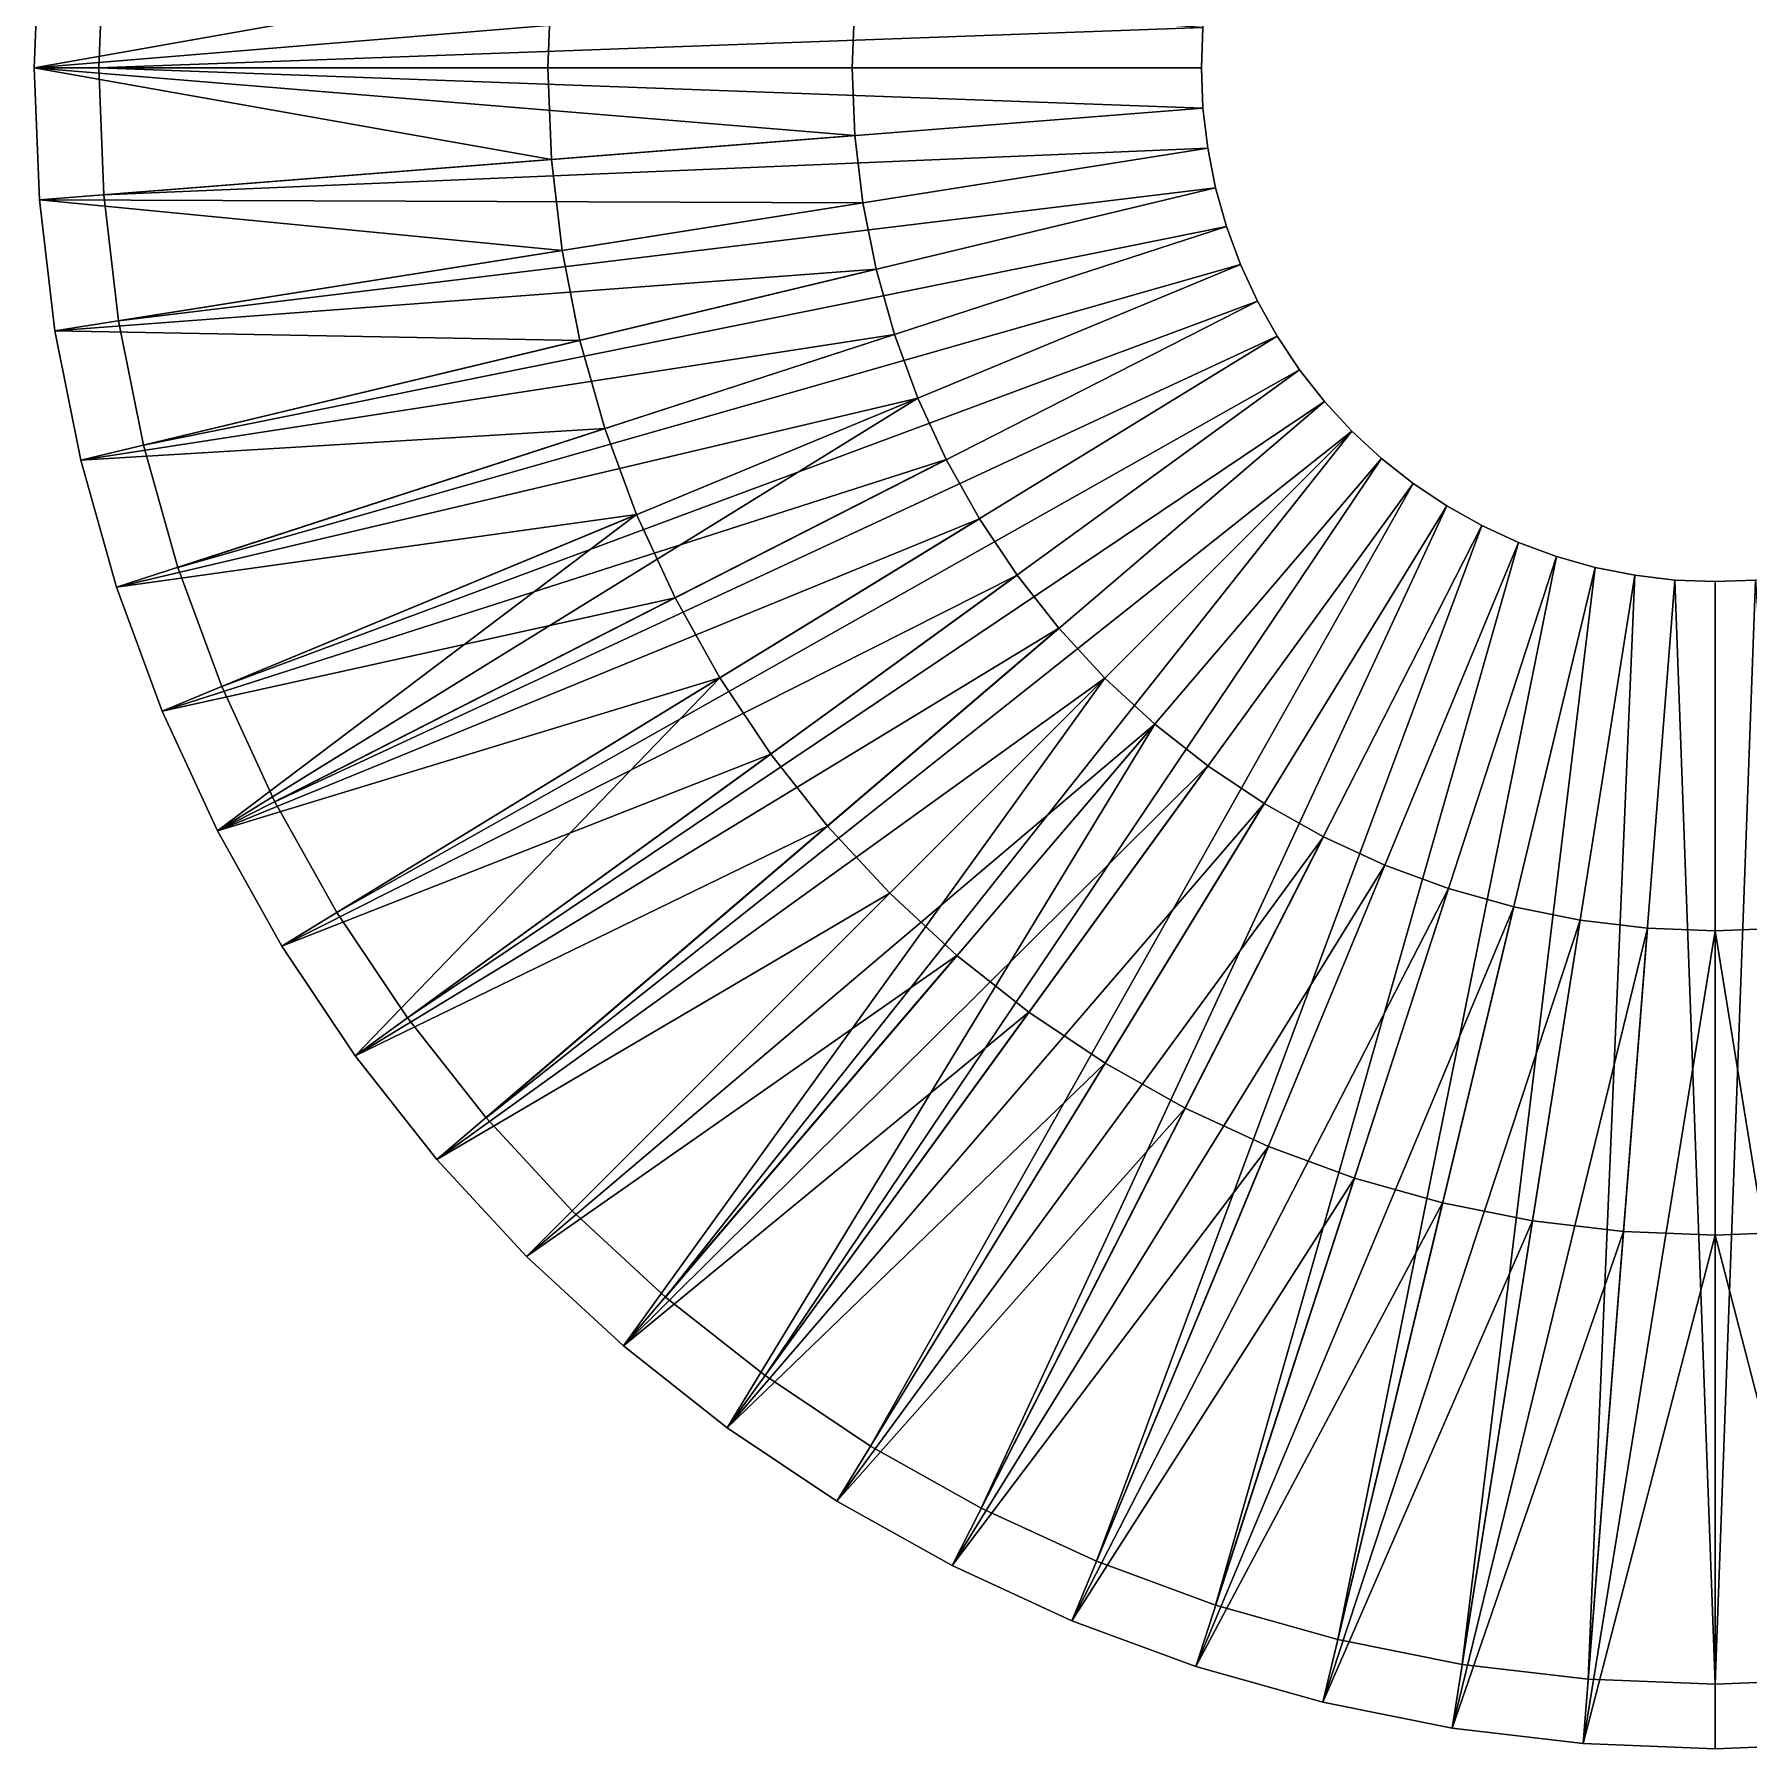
# Model space of a CAD drawing. Header units: inches. Extents: x -104 to 89, y -213 to -22.
# Drawn here: x 16.95 to 53.67, y -213.23 to -176.51 of the extents above; entities that cross this region are included whole.
import ezdxf

# ---------------------------------------------------------------- set-up
doc = ezdxf.new("R2010")
doc.units = ezdxf.units.IN
doc.header["$MEASUREMENT"] = 0
for name, color, linetype in [('TUBE2', 7, 'Continuous'), ('TUBE3', 7, 'Continuous'), ('TUBE4', 7, 'Continuous')]:
    doc.layers.add(name, color=color, linetype=linetype)

msp = doc.modelspace()

# ---------------------------------------------------------------- meshes
at = {"layer": 'TUBE2'}
mesh = msp.add_polyface(dxfattribs=at)
corners = [(18.439, -174.513, 210.235), (18.439, -174.513, 170.235), (18.332, -177.229, 210.235), (18.332, -177.229, 170.235), (18.758, -171.813, 210.235), (18.758, -171.813, 170.235), (19.289, -169.147, 210.235), (19.289, -169.147, 170.235), (20.027, -166.531, 210.235), (20.027, -166.531, 170.235), (20.967, -163.98, 210.235), (20.967, -163.98, 170.235), (41.949, -177.229, 202.235), (41.983, -176.366, 202.235), (42.084, -175.508, 202.235), (42.253, -174.66, 202.235), (42.487, -173.829, 202.235), (42.786, -173.018, 202.235), (43.148, -172.234, 202.235), (22.106, -161.512, 210.235), (43.57, -171.48, 202.235), (23.434, -159.14, 210.235), (44.05, -170.761, 202.235), (24.944, -156.88, 210.235), (44.585, -170.083, 202.235), (41.983, -176.366, 178.235), (41.949, -177.229, 178.235), (42.084, -175.508, 178.235), (42.253, -174.66, 178.235), (42.487, -173.829, 178.235), (42.786, -173.018, 178.235), (43.148, -172.234, 178.235), (22.106, -161.512, 170.235), (43.57, -171.48, 178.235), (44.05, -170.761, 178.235), (23.434, -159.14, 170.235), (44.585, -170.083, 178.235), (24.944, -156.88, 170.235)]
mesh.append_faces([[corners[k] for k in face] for face in [(0, 1, 2), (4, 5, 0), (6, 7, 4), (8, 9, 6), (10, 11, 8)]], dxfattribs={"vtx1": -1})
mesh.append_faces([[corners[k] for k in face] for face in [(1, 3, 2), (5, 1, 0), (7, 5, 4), (9, 7, 6), (11, 9, 8), (2, 12, 13), (13, 0, 2), (0, 13, 14), (14, 4, 0), (4, 14, 15), (15, 6, 4), (6, 15, 16), (16, 8, 6), (8, 16, 17), (17, 10, 8), (10, 17, 18), (18, 19, 10), (19, 18, 20), (21, 20, 22), (23, 22, 24), (25, 26, 3), (3, 1, 25), (27, 25, 1), (1, 5, 27), (28, 27, 5), (5, 7, 28), (29, 28, 7), (7, 9, 29), (30, 29, 9), (9, 11, 30), (31, 30, 11), (11, 32, 31), (33, 31, 32), (34, 33, 35), (36, 34, 37)]], dxfattribs={"vtx2": -1})
mesh = msp.add_polyface(dxfattribs=at)
corners = [(41.949, -177.229, 202.235), (41.949, -177.229, 178.235), (41.983, -176.366, 202.235), (41.983, -176.366, 178.235), (42.084, -175.508, 202.235), (42.084, -175.508, 178.235), (42.253, -174.66, 202.235), (42.253, -174.66, 178.235), (42.487, -173.829, 202.235), (42.487, -173.829, 178.235), (42.786, -173.018, 202.235), (42.786, -173.018, 178.235), (43.148, -172.234, 202.235), (43.148, -172.234, 178.235), (43.57, -171.48, 202.235), (43.57, -171.48, 178.235), (44.05, -170.761, 202.235), (44.05, -170.761, 178.235), (44.585, -170.083, 202.235), (44.585, -170.083, 178.235), (45.172, -169.448, 202.235), (45.172, -169.448, 178.235), (45.806, -168.862, 202.235), (45.806, -168.862, 178.235), (46.485, -168.327, 202.235), (46.485, -168.327, 178.235), (47.203, -167.847, 202.235), (47.203, -167.847, 178.235), (47.957, -167.425, 202.235), (47.957, -167.425, 178.235), (48.741, -167.063, 202.235), (48.741, -167.063, 178.235), (49.552, -166.764, 202.235), (49.552, -166.764, 178.235), (50.383, -166.53, 202.235), (50.383, -166.53, 178.235), (51.231, -166.361, 202.235), (51.231, -166.361, 178.235), (52.089, -166.26, 202.235), (52.089, -166.26, 178.235), (52.952, -166.226, 202.235), (52.952, -166.226, 178.235)]
mesh.append_faces([[corners[k] for k in face] for face in [(0, 1, 2), (2, 3, 4), (4, 5, 6), (6, 7, 8), (8, 9, 10), (10, 11, 12), (12, 13, 14), (14, 15, 16), (16, 17, 18), (18, 19, 20), (20, 21, 22), (22, 23, 24), (24, 25, 26), (26, 27, 28), (28, 29, 30), (30, 31, 32), (32, 33, 34), (34, 35, 36), (36, 37, 38), (38, 39, 40)]], dxfattribs={"vtx1": -1})
mesh.append_faces([[corners[k] for k in face] for face in [(1, 3, 2), (3, 5, 4), (5, 7, 6), (7, 9, 8), (9, 11, 10), (11, 13, 12), (13, 15, 14), (15, 17, 16), (17, 19, 18), (19, 21, 20), (21, 23, 22), (23, 25, 24), (25, 27, 26), (27, 29, 28), (29, 31, 30), (31, 33, 32), (33, 35, 34), (35, 37, 36), (37, 39, 38), (39, 41, 40)]], dxfattribs={"vtx2": -1})
mesh = msp.add_polyface(dxfattribs=at)
corners = [(52.952, -166.226, 202.235), (52.952, -166.226, 178.235), (53.815, -166.26, 202.235), (53.815, -166.26, 178.235), (54.673, -166.361, 202.235), (54.673, -166.361, 178.235), (55.521, -166.53, 202.235), (55.521, -166.53, 178.235), (56.352, -166.764, 202.235), (56.352, -166.764, 178.235), (57.163, -167.063, 202.235), (57.163, -167.063, 178.235), (57.947, -167.425, 202.235), (57.947, -167.425, 178.235), (58.701, -167.847, 202.235), (58.701, -167.847, 178.235), (59.419, -168.327, 202.235), (59.419, -168.327, 178.235), (60.098, -168.862, 202.235), (60.098, -168.862, 178.235), (60.732, -169.448, 202.235), (60.732, -169.448, 178.235), (61.319, -170.083, 202.235), (61.319, -170.083, 178.235), (61.854, -170.761, 202.235), (61.854, -170.761, 178.235), (62.334, -171.48, 202.235), (62.334, -171.48, 178.235), (62.756, -172.234, 202.235), (62.756, -172.234, 178.235), (63.118, -173.018, 202.235), (63.118, -173.018, 178.235), (63.417, -173.829, 202.235), (63.417, -173.829, 178.235), (63.651, -174.66, 202.235), (63.651, -174.66, 178.235), (63.82, -175.508, 202.235), (63.82, -175.508, 178.235), (63.921, -176.366, 202.235), (63.921, -176.366, 178.235), (63.955, -177.229, 202.235), (63.955, -177.229, 178.235)]
mesh.append_faces([[corners[k] for k in face] for face in [(0, 1, 2), (2, 3, 4), (4, 5, 6), (6, 7, 8), (8, 9, 10), (10, 11, 12), (12, 13, 14), (14, 15, 16), (16, 17, 18), (18, 19, 20), (20, 21, 22), (22, 23, 24), (24, 25, 26), (26, 27, 28), (28, 29, 30), (30, 31, 32), (32, 33, 34), (34, 35, 36), (36, 37, 38), (38, 39, 40)]], dxfattribs={"vtx1": -1})
mesh.append_faces([[corners[k] for k in face] for face in [(1, 3, 2), (3, 5, 4), (5, 7, 6), (7, 9, 8), (9, 11, 10), (11, 13, 12), (13, 15, 14), (15, 17, 16), (17, 19, 18), (19, 21, 20), (21, 23, 22), (23, 25, 24), (25, 27, 26), (27, 29, 28), (29, 31, 30), (31, 33, 32), (33, 35, 34), (35, 37, 36), (37, 39, 38), (39, 41, 40)]], dxfattribs={"vtx2": -1})
mesh = msp.add_polyface(dxfattribs=at)
corners = [(20.027, -187.927, 210.235), (20.027, -187.927, 170.235), (20.967, -190.477, 210.235), (20.967, -190.477, 170.235), (19.289, -185.311, 210.235), (19.289, -185.311, 170.235), (18.758, -182.645, 210.235), (18.758, -182.645, 170.235), (18.439, -179.945, 210.235), (18.439, -179.945, 170.235), (18.332, -177.229, 210.235), (18.332, -177.229, 170.235), (44.585, -184.375, 202.235), (44.05, -183.696, 202.235), (24.944, -197.578, 210.235), (43.57, -182.978, 202.235), (23.434, -195.318, 210.235), (43.148, -182.224, 202.235), (22.106, -192.946, 210.235), (42.786, -181.44, 202.235), (42.487, -180.629, 202.235), (42.253, -179.797, 202.235), (42.084, -178.95, 202.235), (41.983, -178.092, 202.235), (41.949, -177.229, 202.235), (24.944, -197.578, 170.235), (44.05, -183.696, 178.235), (44.585, -184.375, 178.235), (23.434, -195.318, 170.235), (43.57, -182.978, 178.235), (22.106, -192.946, 170.235), (43.148, -182.224, 178.235), (42.786, -181.44, 178.235), (42.487, -180.629, 178.235), (42.253, -179.797, 178.235), (42.084, -178.95, 178.235), (41.983, -178.092, 178.235), (41.949, -177.229, 178.235)]
mesh.append_faces([[corners[k] for k in face] for face in [(3, 31, 30), (1, 32, 3), (5, 33, 1), (7, 34, 5), (9, 35, 7), (11, 36, 9)]], dxfattribs={"vtx0": -1})
mesh.append_faces([[corners[k] for k in face] for face in [(0, 1, 2), (4, 5, 0), (6, 7, 4), (8, 9, 6), (10, 11, 8), (18, 17, 2), (2, 19, 0), (0, 20, 4), (4, 21, 6), (6, 22, 8), (8, 23, 10)]], dxfattribs={"vtx1": -1})
mesh.append_faces([[corners[k] for k in face] for face in [(1, 3, 2), (5, 1, 0), (7, 5, 4), (9, 7, 6), (11, 9, 8), (12, 13, 14), (13, 15, 16), (15, 17, 18), (17, 19, 2), (19, 20, 0), (20, 21, 4), (21, 22, 6), (22, 23, 8), (23, 24, 10), (25, 26, 27), (28, 29, 26), (30, 31, 29), (3, 32, 31), (1, 33, 32), (5, 34, 33), (7, 35, 34), (9, 36, 35), (11, 37, 36)]], dxfattribs={"vtx2": -1})
mesh = msp.add_polyface(dxfattribs=at)
corners = [(52.952, -188.232, 202.235), (52.952, -188.232, 178.235), (52.089, -188.198, 202.235), (52.089, -188.198, 178.235), (51.231, -188.096, 202.235), (51.231, -188.096, 178.235), (50.383, -187.928, 202.235), (50.383, -187.928, 178.235), (49.552, -187.693, 202.235), (49.552, -187.693, 178.235), (48.741, -187.394, 202.235), (48.741, -187.394, 178.235), (47.957, -187.033, 202.235), (47.957, -187.033, 178.235), (47.203, -186.611, 202.235), (47.203, -186.611, 178.235), (46.485, -186.131, 202.235), (46.485, -186.131, 178.235), (45.806, -185.596, 202.235), (45.806, -185.596, 178.235), (45.172, -185.009, 202.235), (45.172, -185.009, 178.235), (44.585, -184.375, 202.235), (44.585, -184.375, 178.235), (44.05, -183.696, 202.235), (44.05, -183.696, 178.235), (43.57, -182.978, 202.235), (43.57, -182.978, 178.235), (43.148, -182.224, 202.235), (43.148, -182.224, 178.235), (42.786, -181.44, 202.235), (42.786, -181.44, 178.235), (42.487, -180.629, 202.235), (42.487, -180.629, 178.235), (42.253, -179.797, 202.235), (42.253, -179.797, 178.235), (42.084, -178.95, 202.235), (42.084, -178.95, 178.235), (41.983, -178.092, 202.235), (41.983, -178.092, 178.235), (41.949, -177.229, 202.235), (41.949, -177.229, 178.235)]
mesh.append_faces([[corners[k] for k in face] for face in [(0, 1, 2), (2, 3, 4), (4, 5, 6), (6, 7, 8), (8, 9, 10), (10, 11, 12), (12, 13, 14), (14, 15, 16), (16, 17, 18), (18, 19, 20), (20, 21, 22), (22, 23, 24), (24, 25, 26), (26, 27, 28), (28, 29, 30), (30, 31, 32), (32, 33, 34), (34, 35, 36), (36, 37, 38), (38, 39, 40)]], dxfattribs={"vtx1": -1})
mesh.append_faces([[corners[k] for k in face] for face in [(1, 3, 2), (3, 5, 4), (5, 7, 6), (7, 9, 8), (9, 11, 10), (11, 13, 12), (13, 15, 14), (15, 17, 16), (17, 19, 18), (19, 21, 20), (21, 23, 22), (23, 25, 24), (25, 27, 26), (27, 29, 28), (29, 31, 30), (31, 33, 32), (33, 35, 34), (35, 37, 36), (37, 39, 38), (39, 41, 40)]], dxfattribs={"vtx2": -1})
mesh = msp.add_polyface(dxfattribs=at)
corners = [(63.955, -177.229, 202.235), (63.955, -177.229, 178.235), (63.921, -178.092, 202.235), (63.921, -178.092, 178.235), (63.82, -178.95, 202.235), (63.82, -178.95, 178.235), (63.651, -179.797, 202.235), (63.651, -179.797, 178.235), (63.417, -180.629, 202.235), (63.417, -180.629, 178.235), (63.118, -181.44, 202.235), (63.118, -181.44, 178.235), (62.756, -182.224, 202.235), (62.756, -182.224, 178.235), (62.334, -182.978, 202.235), (62.334, -182.978, 178.235), (61.854, -183.696, 202.235), (61.854, -183.696, 178.235), (61.319, -184.375, 202.235), (61.319, -184.375, 178.235), (60.732, -185.009, 202.235), (60.732, -185.009, 178.235), (60.098, -185.596, 202.235), (60.098, -185.596, 178.235), (59.419, -186.131, 202.235), (59.419, -186.131, 178.235), (58.701, -186.611, 202.235), (58.701, -186.611, 178.235), (57.947, -187.033, 202.235), (57.947, -187.033, 178.235), (57.163, -187.394, 202.235), (57.163, -187.394, 178.235), (56.352, -187.693, 202.235), (56.352, -187.693, 178.235), (55.521, -187.928, 202.235), (55.521, -187.928, 178.235), (54.673, -188.096, 202.235), (54.673, -188.096, 178.235), (53.815, -188.198, 202.235), (53.815, -188.198, 178.235), (52.952, -188.232, 202.235), (52.952, -188.232, 178.235)]
mesh.append_faces([[corners[k] for k in face] for face in [(0, 1, 2), (2, 3, 4), (4, 5, 6), (6, 7, 8), (8, 9, 10), (10, 11, 12), (12, 13, 14), (14, 15, 16), (16, 17, 18), (18, 19, 20), (20, 21, 22), (22, 23, 24), (24, 25, 26), (26, 27, 28), (28, 29, 30), (30, 31, 32), (32, 33, 34), (34, 35, 36), (36, 37, 38), (38, 39, 40)]], dxfattribs={"vtx1": -1})
mesh.append_faces([[corners[k] for k in face] for face in [(1, 3, 2), (3, 5, 4), (5, 7, 6), (7, 9, 8), (9, 11, 10), (11, 13, 12), (13, 15, 14), (15, 17, 16), (17, 19, 18), (19, 21, 20), (21, 23, 22), (23, 25, 24), (25, 27, 26), (27, 29, 28), (29, 31, 30), (31, 33, 32), (33, 35, 34), (35, 37, 36), (37, 39, 38), (39, 41, 40)]], dxfattribs={"vtx2": -1})
mesh = msp.add_polyface(dxfattribs=at)
corners = [(37.235, -208.075, 210.235), (37.235, -208.075, 170.235), (39.704, -209.213, 210.235), (39.704, -209.213, 170.235), (34.863, -206.747, 210.235), (34.863, -206.747, 170.235), (32.603, -205.237, 210.235), (32.603, -205.237, 170.235), (30.468, -203.554, 210.235), (30.468, -203.554, 170.235), (28.472, -201.709, 210.235), (28.472, -201.709, 170.235), (26.627, -199.713, 210.235), (26.627, -199.713, 170.235), (24.944, -197.578, 210.235), (24.944, -197.578, 170.235), (23.434, -195.318, 210.235), (23.434, -195.318, 170.235), (22.106, -192.946, 210.235), (22.106, -192.946, 170.235), (20.967, -190.477, 210.235), (20.967, -190.477, 170.235), (47.203, -186.611, 202.235), (46.485, -186.131, 202.235), (45.806, -185.596, 202.235), (45.172, -185.009, 202.235), (44.585, -184.375, 202.235), (44.05, -183.696, 202.235), (43.57, -182.978, 202.235), (47.203, -186.611, 178.235), (46.485, -186.131, 178.235), (45.806, -185.596, 178.235), (45.172, -185.009, 178.235), (44.585, -184.375, 178.235), (44.05, -183.696, 178.235), (43.57, -182.978, 178.235)]
mesh.append_faces([[corners[k] for k in face] for face in [(6, 5, 4), (13, 32, 11), (15, 33, 13), (17, 34, 15), (19, 35, 17)]], dxfattribs={"vtx0": -1})
mesh.append_faces([[corners[k] for k in face] for face in [(0, 1, 2), (4, 5, 0), (8, 9, 6), (10, 11, 8), (12, 13, 10), (14, 15, 12), (16, 17, 14), (18, 19, 16), (20, 21, 18), (10, 25, 12), (12, 26, 14), (14, 27, 16), (16, 28, 18)]], dxfattribs={"vtx1": -1})
mesh.append_faces([[corners[k] for k in face] for face in [(1, 3, 2), (5, 1, 0), (6, 7, 5), (9, 7, 6), (11, 9, 8), (13, 11, 10), (15, 13, 12), (17, 15, 14), (19, 17, 16), (21, 19, 18), (22, 4, 0), (23, 6, 4), (24, 8, 6), (8, 24, 25), (25, 10, 8), (25, 26, 12), (1, 5, 29), (5, 7, 30), (7, 9, 31), (32, 31, 9), (9, 11, 32), (13, 33, 32)]], dxfattribs={"vtx2": -1})
mesh = msp.add_polyface(dxfattribs=at)
corners = [(50.236, -211.742, 210.235), (50.236, -211.742, 170.235), (52.952, -211.849, 210.235), (52.952, -211.849, 170.235), (47.536, -211.422, 210.235), (47.536, -211.422, 170.235), (44.87, -210.892, 210.235), (44.87, -210.892, 170.235), (42.254, -210.154, 210.235), (42.254, -210.154, 170.235), (39.704, -209.213, 210.235), (39.704, -209.213, 170.235), (52.952, -188.232, 202.235), (52.089, -188.198, 202.235), (51.231, -188.096, 202.235), (50.383, -187.928, 202.235), (49.552, -187.693, 202.235), (48.741, -187.394, 202.235), (47.957, -187.033, 202.235), (37.235, -208.075, 210.235), (47.203, -186.611, 202.235), (34.863, -206.747, 210.235), (46.485, -186.131, 202.235), (32.603, -205.237, 210.235), (45.806, -185.596, 202.235), (52.089, -188.198, 178.235), (52.952, -188.232, 178.235), (51.231, -188.096, 178.235), (50.383, -187.928, 178.235), (49.552, -187.693, 178.235), (48.741, -187.394, 178.235), (47.957, -187.033, 178.235), (37.235, -208.075, 170.235), (47.203, -186.611, 178.235), (46.485, -186.131, 178.235), (34.863, -206.747, 170.235), (45.806, -185.596, 178.235), (32.603, -205.237, 170.235)]
mesh.append_faces([[corners[k] for k in face] for face in [(0, 1, 2), (4, 5, 0), (6, 7, 4), (8, 9, 6), (10, 11, 8)]], dxfattribs={"vtx1": -1})
mesh.append_faces([[corners[k] for k in face] for face in [(1, 3, 2), (5, 1, 0), (7, 5, 4), (9, 7, 6), (11, 9, 8), (2, 12, 13), (13, 0, 2), (0, 13, 14), (14, 4, 0), (4, 14, 15), (15, 6, 4), (6, 15, 16), (16, 8, 6), (8, 16, 17), (17, 10, 8), (10, 17, 18), (18, 19, 10), (19, 18, 20), (21, 20, 22), (23, 22, 24), (25, 26, 3), (3, 1, 25), (27, 25, 1), (1, 5, 27), (28, 27, 5), (5, 7, 28), (29, 28, 7), (7, 9, 29), (30, 29, 9), (9, 11, 30), (31, 30, 11), (11, 32, 31), (33, 31, 32), (34, 33, 35), (36, 34, 37)]], dxfattribs={"vtx2": -1})
mesh = msp.add_polyface(dxfattribs=at)
corners = [(63.65, -210.154, 210.235), (63.65, -210.154, 170.235), (66.2, -209.213, 210.235), (66.2, -209.213, 170.235), (61.034, -210.892, 210.235), (61.034, -210.892, 170.235), (58.368, -211.422, 210.235), (58.368, -211.422, 170.235), (55.668, -211.742, 210.235), (55.668, -211.742, 170.235), (52.952, -211.849, 210.235), (52.952, -211.849, 170.235), (60.098, -185.596, 202.235), (59.419, -186.131, 202.235), (73.301, -205.237, 210.235), (58.701, -186.611, 202.235), (71.041, -206.747, 210.235), (57.947, -187.033, 202.235), (68.669, -208.075, 210.235), (57.163, -187.394, 202.235), (56.352, -187.693, 202.235), (55.521, -187.928, 202.235), (54.673, -188.096, 202.235), (53.815, -188.198, 202.235), (52.952, -188.232, 202.235), (73.301, -205.237, 170.235), (59.419, -186.131, 178.235), (60.098, -185.596, 178.235), (71.041, -206.747, 170.235), (58.701, -186.611, 178.235), (68.669, -208.075, 170.235), (57.947, -187.033, 178.235), (57.163, -187.394, 178.235), (56.352, -187.693, 178.235), (55.521, -187.928, 178.235), (54.673, -188.096, 178.235), (53.815, -188.198, 178.235), (52.952, -188.232, 178.235)]
mesh.append_faces([[corners[k] for k in face] for face in [(3, 31, 30), (1, 32, 3), (5, 33, 1), (7, 34, 5), (9, 35, 7), (11, 36, 9)]], dxfattribs={"vtx0": -1})
mesh.append_faces([[corners[k] for k in face] for face in [(0, 1, 2), (4, 5, 0), (6, 7, 4), (8, 9, 6), (10, 11, 8), (18, 17, 2), (2, 19, 0), (0, 20, 4), (4, 21, 6), (6, 22, 8), (8, 23, 10)]], dxfattribs={"vtx1": -1})
mesh.append_faces([[corners[k] for k in face] for face in [(1, 3, 2), (5, 1, 0), (7, 5, 4), (9, 7, 6), (11, 9, 8), (12, 13, 14), (13, 15, 16), (15, 17, 18), (17, 19, 2), (19, 20, 0), (20, 21, 4), (21, 22, 6), (22, 23, 8), (23, 24, 10), (25, 26, 27), (28, 29, 26), (30, 31, 29), (3, 32, 31), (1, 33, 32), (5, 34, 33), (7, 35, 34), (9, 36, 35), (11, 37, 36)]], dxfattribs={"vtx2": -1})
at = {"layer": 'TUBE3'}
mesh = msp.add_polyface(dxfattribs=at)
corners = [(17.063, -174.404, 252.235), (17.063, -174.404, 202.235), (16.952, -177.229, 252.235), (16.952, -177.229, 202.235), (17.395, -171.597, 252.235), (17.395, -171.597, 202.235), (17.947, -168.825, 252.235), (17.947, -168.825, 202.235), (18.714, -166.104, 252.235), (18.714, -166.104, 202.235), (34.471, -177.229, 252.235), (34.471, -177.229, 202.235), (34.528, -175.779, 252.235), (34.528, -175.779, 202.235), (34.698, -174.338, 252.235), (34.698, -174.338, 202.235), (34.981, -172.915, 252.235), (34.981, -172.915, 202.235), (35.375, -171.518, 252.235), (35.375, -171.518, 202.235), (35.878, -170.156, 252.235), (19.692, -163.452, 252.235), (36.485, -168.839, 252.235), (20.876, -160.885, 252.235), (37.194, -167.572, 252.235), (35.878, -170.156, 202.235), (19.692, -163.452, 202.235), (20.876, -160.885, 202.235), (36.485, -168.839, 202.235)]
mesh.append_faces([[corners[k] for k in face] for face in [(0, 1, 2), (4, 5, 0), (6, 7, 4), (8, 9, 6), (10, 11, 12), (12, 13, 14), (14, 15, 16), (16, 17, 18), (18, 19, 20)]], dxfattribs={"vtx1": -1})
mesh.append_faces([[corners[k] for k in face] for face in [(1, 3, 2), (5, 1, 0), (7, 5, 4), (9, 7, 6), (11, 13, 12), (13, 15, 14), (15, 17, 16), (17, 19, 18), (2, 10, 12), (12, 0, 2), (0, 12, 14), (14, 4, 0), (4, 14, 16), (16, 6, 4), (6, 16, 18), (18, 8, 6), (8, 18, 20), (20, 21, 8), (21, 20, 22), (23, 22, 24), (13, 11, 3), (3, 1, 13), (15, 13, 1), (1, 5, 15), (17, 15, 5), (5, 7, 17), (19, 17, 7), (7, 9, 19), (25, 19, 9), (9, 26, 25), (27, 28, 25)]], dxfattribs={"vtx2": -1})
mesh = msp.add_polyface(dxfattribs=at)
corners = [(20.876, -193.572, 252.235), (20.876, -193.572, 202.235), (22.257, -196.039, 252.235), (19.692, -191.005, 252.235), (19.692, -191.005, 202.235), (18.714, -188.353, 252.235), (18.714, -188.353, 202.235), (17.947, -185.633, 252.235), (17.947, -185.633, 202.235), (17.395, -182.86, 252.235), (17.395, -182.86, 202.235), (17.063, -180.053, 252.235), (17.063, -180.053, 202.235), (16.952, -177.229, 252.235), (16.952, -177.229, 202.235), (23.827, -198.389, 252.235), (38, -188.092, 252.235), (37.194, -186.885, 252.235), (36.485, -185.619, 252.235), (35.878, -184.301, 252.235), (35.375, -182.94, 252.235), (34.981, -181.543, 252.235), (34.698, -180.12, 252.235), (34.528, -178.679, 252.235), (34.471, -177.229, 252.235), (22.257, -196.039, 202.235), (38, -188.092, 202.235), (23.827, -198.389, 202.235), (37.194, -186.885, 202.235), (35.878, -184.301, 202.235), (35.375, -182.94, 202.235), (34.981, -181.543, 202.235), (34.698, -180.12, 202.235), (34.528, -178.679, 202.235), (34.471, -177.229, 202.235)]
mesh.append_faces([[corners[k] for k in face] for face in [(3, 1, 0), (25, 26, 27), (1, 28, 25), (6, 29, 4), (8, 30, 6), (10, 31, 8), (12, 32, 10), (14, 33, 12)]], dxfattribs={"vtx0": -1})
mesh.append_faces([[corners[k] for k in face] for face in [(0, 1, 2), (5, 6, 3), (7, 8, 5), (9, 10, 7), (11, 12, 9), (13, 14, 11), (15, 16, 2), (2, 17, 0), (0, 18, 3), (3, 19, 5), (5, 20, 7), (7, 21, 9), (9, 22, 11), (11, 23, 13)]], dxfattribs={"vtx1": -1})
mesh.append_faces([[corners[k] for k in face] for face in [(3, 4, 1), (6, 4, 3), (8, 6, 5), (10, 8, 7), (12, 10, 9), (14, 12, 11), (18, 19, 3), (19, 20, 5), (20, 21, 7), (21, 22, 9), (22, 23, 11), (23, 24, 13), (1, 4, 29), (6, 30, 29), (8, 31, 30), (10, 32, 31), (12, 33, 32), (14, 34, 33)]], dxfattribs={"vtx2": -1})
mesh = msp.add_polyface(dxfattribs=at)
corners = [(47.241, -194.805, 202.235), (45.88, -194.303, 202.235), (45.88, -194.303, 252.235), (44.562, -193.696, 252.235), (44.562, -193.696, 202.235), (43.296, -192.987, 252.235), (43.296, -192.987, 202.235), (42.089, -192.18, 252.235), (42.089, -192.18, 202.235), (40.949, -191.282, 252.235), (40.949, -191.282, 202.235), (39.884, -190.297, 252.235), (39.884, -190.297, 202.235), (38.899, -189.231, 252.235), (38.899, -189.231, 202.235), (38, -188.092, 252.235), (38, -188.092, 202.235), (37.194, -186.885, 252.235), (37.194, -186.885, 202.235), (36.485, -185.619, 252.235), (36.485, -185.619, 202.235), (35.878, -184.301, 252.235), (35.878, -184.301, 202.235), (35.375, -182.94, 252.235), (35.375, -182.94, 202.235), (34.981, -181.543, 252.235), (34.981, -181.543, 202.235), (34.698, -180.12, 252.235), (34.698, -180.12, 202.235), (34.528, -178.679, 252.235), (34.528, -178.679, 202.235), (34.471, -177.229, 252.235), (34.471, -177.229, 202.235), (25.577, -200.609, 252.235), (23.827, -198.389, 252.235), (22.257, -196.039, 252.235), (20.876, -193.572, 252.235), (25.577, -200.609, 202.235), (23.827, -198.389, 202.235), (22.257, -196.039, 202.235), (20.876, -193.572, 202.235)]
mesh.append_faces([[corners[k] for k in face] for face in [(2, 1, 3), (3, 4, 5), (5, 6, 7), (7, 8, 9), (9, 10, 11), (11, 12, 13), (13, 14, 15), (15, 16, 17), (17, 18, 19), (19, 20, 21), (21, 22, 23), (23, 24, 25), (25, 26, 27), (27, 28, 29), (29, 30, 31)]], dxfattribs={"vtx1": -1})
mesh.append_faces([[corners[k] for k in face] for face in [(0, 1, 2), (1, 4, 3), (4, 6, 5), (6, 8, 7), (8, 10, 9), (10, 12, 11), (12, 14, 13), (14, 16, 15), (16, 18, 17), (18, 20, 19), (20, 22, 21), (22, 24, 23), (24, 26, 25), (26, 28, 27), (28, 30, 29), (30, 32, 31), (11, 13, 33), (13, 15, 34), (15, 17, 35), (17, 19, 36), (37, 14, 12), (38, 16, 14), (39, 18, 16), (40, 20, 18), (22, 20, 40)]], dxfattribs={"vtx2": -1})
mesh = msp.add_polyface(dxfattribs=at)
corners = [(39.175, -210.488, 252.235), (39.175, -210.488, 202.235), (41.827, -211.467, 252.235), (36.608, -209.305, 252.235), (36.608, -209.305, 202.235), (34.142, -207.924, 252.235), (34.142, -207.924, 202.235), (31.792, -206.353, 252.235), (31.792, -206.353, 202.235), (29.572, -204.603, 252.235), (29.572, -204.603, 202.235), (27.496, -202.685, 252.235), (27.496, -202.685, 202.235), (25.577, -200.609, 252.235), (25.577, -200.609, 202.235), (23.827, -198.389, 252.235), (23.827, -198.389, 202.235), (22.257, -196.039, 252.235), (22.257, -196.039, 202.235), (20.876, -193.572, 202.235), (45.88, -194.303, 252.235), (44.562, -193.696, 252.235), (43.296, -192.987, 252.235), (42.089, -192.18, 252.235), (40.949, -191.282, 252.235), (39.884, -190.297, 252.235), (38.899, -189.231, 252.235), (45.88, -194.303, 202.235), (43.296, -192.987, 202.235), (44.562, -193.696, 202.235), (42.089, -192.18, 202.235), (40.949, -191.282, 202.235), (39.884, -190.297, 202.235), (38.899, -189.231, 202.235)]
mesh.append_faces([[corners[k] for k in face] for face in [(4, 27, 1), (6, 29, 4), (8, 28, 6), (14, 32, 12), (16, 33, 14)]], dxfattribs={"vtx0": -1})
mesh.append_faces([[corners[k] for k in face] for face in [(0, 1, 2), (3, 4, 0), (5, 6, 3), (7, 8, 5), (9, 10, 7), (11, 12, 9), (13, 14, 11), (15, 16, 13), (17, 18, 15), (0, 20, 3), (3, 21, 5), (5, 22, 7), (7, 23, 9), (9, 24, 11), (11, 25, 13), (13, 26, 15)]], dxfattribs={"vtx1": -1})
mesh.append_faces([[corners[k] for k in face] for face in [(4, 1, 0), (6, 4, 3), (8, 6, 5), (10, 8, 7), (12, 10, 9), (14, 12, 11), (16, 14, 13), (18, 16, 15), (19, 18, 17), (21, 22, 5), (22, 23, 7), (23, 24, 9), (24, 25, 11), (6, 28, 29), (8, 30, 28), (31, 30, 8), (8, 10, 31), (32, 31, 10), (10, 12, 32)]], dxfattribs={"vtx2": -1})
mesh = msp.add_polyface(dxfattribs=at)
corners = [(50.127, -213.118, 252.235), (50.127, -213.118, 202.235), (52.952, -213.229, 252.235), (52.952, -213.229, 202.235), (47.32, -212.786, 252.235), (47.32, -212.786, 202.235), (44.548, -212.234, 252.235), (44.548, -212.234, 202.235), (41.827, -211.467, 252.235), (41.827, -211.467, 202.235), (39.175, -210.488, 202.235), (52.952, -195.71, 252.235), (52.952, -195.71, 202.235), (51.502, -195.653, 252.235), (51.502, -195.653, 202.235), (50.061, -195.482, 252.235), (50.061, -195.482, 202.235), (48.638, -195.199, 252.235), (48.638, -195.199, 202.235), (47.241, -194.805, 252.235), (47.241, -194.805, 202.235), (45.88, -194.303, 252.235), (39.175, -210.488, 252.235), (44.562, -193.696, 252.235), (36.608, -209.305, 252.235), (45.88, -194.303, 202.235), (36.608, -209.305, 202.235), (44.562, -193.696, 202.235)]
mesh.append_faces([[corners[k] for k in face] for face in [(1, 12, 3), (5, 14, 1), (7, 16, 5), (9, 18, 7), (10, 20, 9)]], dxfattribs={"vtx0": -1})
mesh.append_faces([[corners[k] for k in face] for face in [(0, 1, 2), (4, 5, 0), (6, 7, 4), (8, 9, 6), (11, 12, 13), (13, 14, 15), (15, 16, 17), (17, 18, 19), (19, 20, 21), (2, 11, 0), (0, 13, 4), (4, 15, 6), (6, 17, 8), (8, 19, 22)]], dxfattribs={"vtx1": -1})
mesh.append_faces([[corners[k] for k in face] for face in [(1, 3, 2), (5, 1, 0), (7, 5, 4), (9, 7, 6), (10, 9, 8), (12, 14, 13), (14, 16, 15), (16, 18, 17), (18, 20, 19), (11, 13, 0), (13, 15, 4), (15, 17, 6), (17, 19, 8), (19, 21, 22), (21, 23, 24), (1, 14, 12), (5, 16, 14), (7, 18, 16), (9, 20, 18), (10, 25, 20), (26, 27, 25)]], dxfattribs={"vtx2": -1})
mesh = msp.add_polyface(dxfattribs=at)
corners = [(64.077, -211.467, 252.235), (64.077, -211.467, 202.235), (66.729, -210.488, 252.235), (61.356, -212.234, 252.235), (61.356, -212.234, 202.235), (58.584, -212.786, 252.235), (58.584, -212.786, 202.235), (55.777, -213.118, 252.235), (55.777, -213.118, 202.235), (52.952, -213.229, 252.235), (52.952, -213.229, 202.235), (60.024, -194.303, 202.235), (58.663, -194.805, 202.235), (58.663, -194.805, 252.235), (57.266, -195.199, 252.235), (57.266, -195.199, 202.235), (55.843, -195.482, 252.235), (55.843, -195.482, 202.235), (54.402, -195.653, 252.235), (54.402, -195.653, 202.235), (52.952, -195.71, 252.235), (52.952, -195.71, 202.235), (69.296, -209.305, 252.235), (61.342, -193.696, 252.235), (60.024, -194.303, 252.235), (61.342, -193.696, 202.235), (69.296, -209.305, 202.235), (66.729, -210.488, 202.235)]
mesh.append_faces([[corners[k] for k in face] for face in [(2, 13, 0), (0, 14, 3), (3, 16, 5), (5, 18, 7), (7, 20, 9)]], dxfattribs={"vtx0": -1})
mesh.append_faces([[corners[k] for k in face] for face in [(0, 1, 2), (3, 4, 0), (5, 6, 3), (7, 8, 5), (9, 10, 7), (13, 12, 14), (14, 15, 16), (16, 17, 18), (18, 19, 20), (1, 12, 27), (4, 15, 1), (6, 17, 4), (8, 19, 6), (10, 21, 8)]], dxfattribs={"vtx1": -1})
mesh.append_faces([[corners[k] for k in face] for face in [(4, 1, 0), (6, 4, 3), (8, 6, 5), (10, 8, 7), (11, 12, 13), (12, 15, 14), (15, 17, 16), (17, 19, 18), (19, 21, 20), (22, 23, 24), (2, 24, 13), (0, 13, 14), (3, 14, 16), (5, 16, 18), (7, 18, 20), (11, 25, 26), (12, 11, 27), (15, 12, 1), (17, 15, 4), (19, 17, 6), (21, 19, 8)]], dxfattribs={"vtx2": -1})
at = {"layer": 'TUBE4'}
mesh = msp.add_polyface(dxfattribs=at)
corners = [(17.063, -174.404, 176.235), (17.063, -174.404, 62.235), (16.952, -177.229, 176.235), (16.952, -177.229, 62.235), (17.395, -171.597, 176.235), (17.395, -171.597, 62.235), (17.947, -168.825, 176.235), (17.947, -168.825, 62.235), (18.714, -166.104, 176.235), (18.714, -166.104, 62.235), (27.95, -177.229, 176.235), (27.95, -177.229, 62.235), (28.027, -175.267, 176.235), (28.027, -175.267, 62.235), (28.257, -173.318, 176.235), (28.257, -173.318, 62.235), (28.64, -171.392, 176.235), (28.64, -171.392, 62.235), (29.173, -169.503, 176.235), (29.173, -169.503, 62.235), (29.853, -167.661, 176.235), (29.853, -167.661, 62.235), (30.675, -165.878, 176.235), (30.675, -165.878, 62.235), (19.692, -163.452, 176.235), (19.692, -163.452, 62.235)]
mesh.append_faces([[corners[k] for k in face] for face in [(0, 1, 2), (4, 5, 0), (6, 7, 4), (8, 9, 6), (10, 11, 12), (12, 13, 14), (14, 15, 16), (16, 17, 18), (18, 19, 20), (20, 21, 22)]], dxfattribs={"vtx1": -1})
mesh.append_faces([[corners[k] for k in face] for face in [(1, 3, 2), (5, 1, 0), (7, 5, 4), (9, 7, 6), (11, 13, 12), (13, 15, 14), (15, 17, 16), (17, 19, 18), (19, 21, 20), (21, 23, 22), (2, 10, 12), (12, 0, 2), (0, 12, 14), (14, 4, 0), (4, 14, 16), (16, 6, 4), (6, 16, 18), (18, 8, 6), (8, 18, 20), (20, 24, 8), (13, 11, 3), (3, 1, 13), (15, 13, 1), (1, 5, 15), (17, 15, 5), (5, 7, 17), (19, 17, 7), (7, 9, 19), (21, 19, 9), (9, 25, 21)]], dxfattribs={"vtx2": -1})
mesh = msp.add_polyface(dxfattribs=at)
corners = [(22.257, -196.039, 176.235), (22.257, -196.039, 62.235), (23.827, -198.389, 176.235), (23.827, -198.389, 62.235), (20.876, -193.572, 176.235), (20.876, -193.572, 62.235), (19.692, -191.005, 176.235), (19.692, -191.005, 62.235), (18.714, -188.353, 176.235), (18.714, -188.353, 62.235), (17.947, -185.633, 176.235), (17.947, -185.633, 62.235), (17.395, -182.86, 176.235), (17.395, -182.86, 62.235), (17.063, -180.053, 176.235), (17.063, -180.053, 62.235), (16.952, -177.229, 176.235), (16.952, -177.229, 62.235), (31.634, -190.293, 176.235), (29.853, -186.797, 176.235), (29.173, -184.955, 176.235), (28.64, -183.066, 176.235), (28.257, -181.14, 176.235), (28.027, -179.19, 176.235), (27.95, -177.229, 176.235), (31.634, -190.293, 62.235), (30.675, -188.58, 62.235), (29.853, -186.797, 62.235), (28.64, -183.066, 62.235), (29.173, -184.955, 62.235), (28.257, -181.14, 62.235), (28.027, -179.19, 62.235), (27.95, -177.229, 62.235)]
mesh.append_faces([[corners[k] for k in face] for face in [(5, 25, 1), (7, 26, 5), (9, 27, 7), (11, 29, 9), (13, 28, 11), (15, 30, 13), (17, 31, 15)]], dxfattribs={"vtx0": -1})
mesh.append_faces([[corners[k] for k in face] for face in [(0, 1, 2), (4, 5, 0), (6, 7, 4), (8, 9, 6), (10, 11, 8), (12, 13, 10), (14, 15, 12), (16, 17, 14), (0, 18, 4), (6, 19, 8), (8, 20, 10), (10, 21, 12), (12, 22, 14), (14, 23, 16)]], dxfattribs={"vtx1": -1})
mesh.append_faces([[corners[k] for k in face] for face in [(1, 3, 2), (5, 1, 0), (7, 5, 4), (9, 7, 6), (11, 9, 8), (13, 11, 10), (15, 13, 12), (17, 15, 14), (18, 0, 2), (19, 6, 4), (19, 20, 8), (20, 21, 10), (21, 22, 12), (22, 23, 14), (23, 24, 16), (11, 28, 29), (13, 30, 28), (15, 31, 30), (17, 32, 31)]], dxfattribs={"vtx2": -1})
mesh = msp.add_polyface(dxfattribs=at)
corners = [(39.888, -198.547, 62.235), (38.256, -197.456, 62.235), (38.256, -197.456, 176.235), (36.714, -196.241, 176.235), (36.714, -196.241, 62.235), (35.273, -194.908, 176.235), (35.273, -194.908, 62.235), (33.94, -193.467, 176.235), (33.94, -193.467, 62.235), (32.725, -191.925, 176.235), (32.725, -191.925, 62.235), (31.634, -190.293, 176.235), (31.634, -190.293, 62.235), (30.675, -188.58, 176.235), (30.675, -188.58, 62.235), (29.853, -186.797, 176.235), (29.853, -186.797, 62.235), (29.173, -184.955, 176.235), (29.173, -184.955, 62.235), (28.64, -183.066, 176.235), (28.64, -183.066, 62.235), (28.257, -181.14, 176.235), (28.257, -181.14, 62.235), (28.027, -179.19, 176.235), (28.027, -179.19, 62.235), (27.95, -177.229, 176.235), (27.95, -177.229, 62.235), (25.577, -200.609, 176.235), (23.827, -198.389, 176.235), (20.876, -193.572, 176.235), (27.496, -202.685, 62.235), (25.577, -200.609, 62.235), (23.827, -198.389, 62.235), (22.257, -196.039, 62.235), (20.876, -193.572, 62.235), (19.692, -191.005, 62.235), (18.714, -188.353, 62.235)]
mesh.append_faces([[corners[k] for k in face] for face in [(32, 8, 31), (33, 10, 32)]], dxfattribs={"vtx0": -1})
mesh.append_faces([[corners[k] for k in face] for face in [(2, 1, 3), (3, 4, 5), (5, 6, 7), (7, 8, 9), (9, 10, 11), (11, 12, 13), (13, 14, 15), (15, 16, 17), (17, 18, 19), (19, 20, 21), (21, 22, 23), (23, 24, 25), (27, 7, 28)]], dxfattribs={"vtx1": -1})
mesh.append_faces([[corners[k] for k in face] for face in [(0, 1, 2), (1, 4, 3), (4, 6, 5), (6, 8, 7), (8, 10, 9), (10, 12, 11), (12, 14, 13), (14, 16, 15), (16, 18, 17), (18, 20, 19), (20, 22, 21), (22, 24, 23), (24, 26, 25), (5, 7, 27), (7, 9, 28), (28, 9, 11), (11, 13, 29), (29, 13, 15), (30, 6, 4), (31, 8, 6), (32, 10, 8), (33, 12, 10), (34, 14, 12), (35, 16, 14), (36, 18, 16)]], dxfattribs={"vtx2": -1})
mesh = msp.add_polyface(dxfattribs=at)
corners = [(39.175, -210.488, 176.235), (39.175, -210.488, 62.235), (41.827, -211.467, 176.235), (41.827, -211.467, 62.235), (36.608, -209.305, 176.235), (36.608, -209.305, 62.235), (34.142, -207.924, 176.235), (34.142, -207.924, 62.235), (31.792, -206.353, 176.235), (31.792, -206.353, 62.235), (29.572, -204.603, 176.235), (29.572, -204.603, 62.235), (27.496, -202.685, 176.235), (27.496, -202.685, 62.235), (25.577, -200.609, 176.235), (25.577, -200.609, 62.235), (23.827, -198.389, 176.235), (23.827, -198.389, 62.235), (41.601, -199.506, 176.235), (41.601, -199.506, 62.235), (39.888, -198.547, 176.235), (39.888, -198.547, 62.235), (38.256, -197.456, 176.235), (43.384, -200.328, 176.235), (36.714, -196.241, 176.235), (35.273, -194.908, 176.235), (43.384, -200.328, 62.235), (38.256, -197.456, 62.235), (36.714, -196.241, 62.235), (35.273, -194.908, 62.235)]
mesh.append_faces([[corners[k] for k in face] for face in [(5, 26, 1), (7, 19, 5), (9, 21, 7), (11, 27, 9), (13, 28, 11), (15, 29, 13)]], dxfattribs={"vtx0": -1})
mesh.append_faces([[corners[k] for k in face] for face in [(0, 1, 2), (4, 5, 0), (6, 7, 4), (8, 9, 6), (10, 11, 8), (12, 13, 10), (14, 15, 12), (16, 17, 14), (18, 19, 20), (20, 21, 22), (0, 23, 4), (4, 18, 6), (6, 20, 8), (8, 22, 10), (10, 24, 12), (12, 25, 14)]], dxfattribs={"vtx1": -1})
mesh.append_faces([[corners[k] for k in face] for face in [(1, 3, 2), (5, 1, 0), (7, 5, 4), (9, 7, 6), (11, 9, 8), (13, 11, 10), (15, 13, 12), (17, 15, 14), (19, 21, 20), (23, 18, 4), (18, 20, 6), (20, 22, 8), (22, 24, 10), (24, 25, 12), (5, 19, 26), (7, 21, 19), (9, 27, 21), (11, 28, 27)]], dxfattribs={"vtx2": -1})
mesh = msp.add_polyface(dxfattribs=at)
corners = [(50.127, -213.118, 176.235), (50.127, -213.118, 62.235), (52.952, -213.229, 176.235), (52.952, -213.229, 62.235), (47.32, -212.786, 176.235), (47.32, -212.786, 62.235), (44.548, -212.234, 176.235), (44.548, -212.234, 62.235), (41.827, -211.467, 176.235), (41.827, -211.467, 62.235), (52.952, -202.231, 176.235), (52.952, -202.231, 62.235), (50.99, -202.154, 176.235), (50.99, -202.154, 62.235), (49.041, -201.923, 176.235), (49.041, -201.923, 62.235), (47.115, -201.54, 176.235), (47.115, -201.54, 62.235), (45.226, -201.007, 176.235), (45.226, -201.007, 62.235), (43.384, -200.328, 176.235), (43.384, -200.328, 62.235), (41.601, -199.506, 176.235), (41.601, -199.506, 62.235), (39.175, -210.488, 176.235), (39.175, -210.488, 62.235)]
mesh.append_faces([[corners[k] for k in face] for face in [(1, 11, 3), (5, 13, 1), (7, 15, 5), (9, 17, 7), (25, 19, 9)]], dxfattribs={"vtx0": -1})
mesh.append_faces([[corners[k] for k in face] for face in [(0, 1, 2), (4, 5, 0), (6, 7, 4), (8, 9, 6), (10, 11, 12), (12, 13, 14), (14, 15, 16), (16, 17, 18), (18, 19, 20), (20, 21, 22), (2, 10, 0), (0, 12, 4), (4, 14, 6), (6, 16, 8), (8, 18, 24)]], dxfattribs={"vtx1": -1})
mesh.append_faces([[corners[k] for k in face] for face in [(1, 3, 2), (5, 1, 0), (7, 5, 4), (9, 7, 6), (11, 13, 12), (13, 15, 14), (15, 17, 16), (17, 19, 18), (19, 21, 20), (21, 23, 22), (10, 12, 0), (12, 14, 4), (14, 16, 6), (16, 18, 8), (18, 20, 24), (1, 13, 11), (5, 15, 13), (7, 17, 15), (9, 19, 17), (25, 21, 19)]], dxfattribs={"vtx2": -1})
mesh = msp.add_polyface(dxfattribs=at)
corners = [(61.356, -212.234, 176.235), (61.356, -212.234, 62.235), (64.077, -211.467, 176.235), (64.077, -211.467, 62.235), (58.584, -212.786, 176.235), (58.584, -212.786, 62.235), (55.777, -213.118, 176.235), (55.777, -213.118, 62.235), (52.952, -213.229, 176.235), (52.952, -213.229, 62.235), (64.303, -199.506, 176.235), (64.303, -199.506, 62.235), (62.52, -200.328, 176.235), (62.52, -200.328, 62.235), (60.678, -201.007, 176.235), (60.678, -201.007, 62.235), (58.789, -201.54, 176.235), (58.789, -201.54, 62.235), (56.863, -201.923, 176.235), (56.863, -201.923, 62.235), (54.914, -202.154, 176.235), (54.914, -202.154, 62.235), (52.952, -202.231, 176.235), (52.952, -202.231, 62.235), (66.729, -210.488, 176.235), (66.729, -210.488, 62.235)]
mesh.append_faces([[corners[k] for k in face] for face in [(24, 14, 2), (2, 16, 0), (0, 18, 4), (4, 20, 6), (6, 22, 8)]], dxfattribs={"vtx0": -1})
mesh.append_faces([[corners[k] for k in face] for face in [(0, 1, 2), (4, 5, 0), (6, 7, 4), (8, 9, 6), (10, 11, 12), (12, 13, 14), (14, 15, 16), (16, 17, 18), (18, 19, 20), (20, 21, 22), (3, 15, 25), (1, 17, 3), (5, 19, 1), (7, 21, 5), (9, 23, 7)]], dxfattribs={"vtx1": -1})
mesh.append_faces([[corners[k] for k in face] for face in [(1, 3, 2), (5, 1, 0), (7, 5, 4), (9, 7, 6), (11, 13, 12), (13, 15, 14), (15, 17, 16), (17, 19, 18), (19, 21, 20), (21, 23, 22), (24, 12, 14), (2, 14, 16), (0, 16, 18), (4, 18, 20), (6, 20, 22), (15, 13, 25), (17, 15, 3), (19, 17, 1), (21, 19, 5), (23, 21, 7)]], dxfattribs={"vtx2": -1})

doc.saveas('drawing.dxf')
